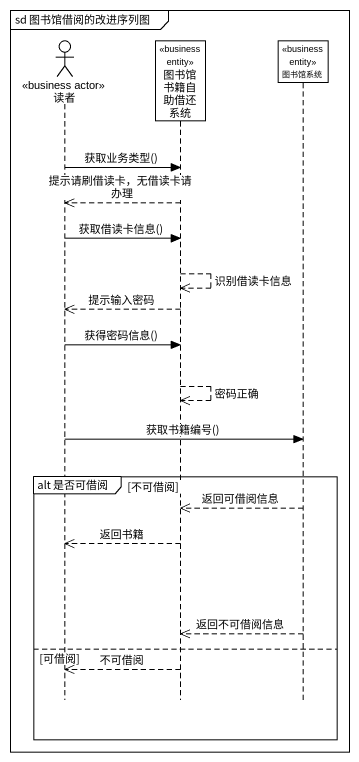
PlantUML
@startuml
mainframe sd 图书馆借阅的改进序列图
hide footbox
actor 读者 <<business actor>>
participant 图书馆书籍自助借还系统 <<business entity>>
participant 图书馆系统 <<business entity>>

读者 -> 图书馆书籍自助借还系统 : 获取业务类型()
图书馆书籍自助借还系统 -->> 读者 : 提示请刷借读卡，无借读卡请办理
读者 -> 图书馆书籍自助借还系统 : 获取借读卡信息()
图书馆书籍自助借还系统 -->> 图书馆书籍自助借还系统 : 识别借读卡信息
图书馆书籍自助借还系统 -->> 读者 : 提示输入密码
读者 -> 图书馆书籍自助借还系统 : 获得密码信息()
图书馆书籍自助借还系统 -->> 图书馆书籍自助借还系统 : 密码正确
读者 -> 图书馆系统 : 获取书籍编号()
group alt 是否可借阅 [不可借阅]
  图书馆系统 -->> 图书馆书籍自助借还系统 : 返回可借阅信息
  图书馆书籍自助借还系统 -->> 读者 : 返回书籍
  图书馆系统 -->> 图书馆书籍自助借还系统 : 返回不可借阅信息
else 可借阅
  图书馆书籍自助借还系统 -->> 读者 : 不可借阅
end
@enduml
